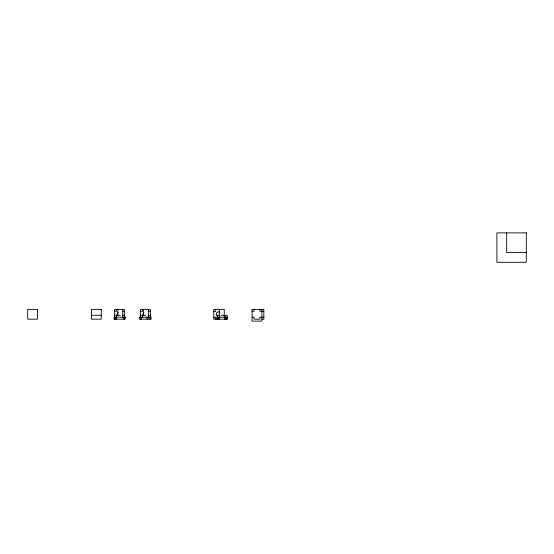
<?xml version="1.0" encoding="UTF-8"?>
<svg xmlns="http://www.w3.org/2000/svg" width="554" height="554" viewBox="0 0 554 554"><rect width="100%" height="100%" fill="white"/><g stroke="black" fill="none" stroke-linecap="round" stroke-linejoin="round"><path stroke-width="0.83" d="M526.3 252.486L506.688 252.486L506.688 232.874M114.609 311.32L116.569 311.32L116.569 309.361M122.448 311.32L124.415 311.32M140.591 311.32L142.551 311.32L142.551 309.361M150.397 311.32L148.437 311.32L148.437 309.361M213.747 311.32L215.707 311.32L215.707 309.361M252.07 311.32L254.03 311.32L254.03 309.361M263.836 311.32L259.916 311.32L259.916 309.361M91.465 315.247L101.271 315.247M114.609 315.247L116.569 315.247L116.569 319.166M117.448 315.247L120.391 315.247M122.448 315.247L124.415 315.247M140.591 315.247L145.591 315.247M150.397 315.247L148.437 315.247L148.437 317.207M219.336 315.247L217.376 315.247L217.376 317.601M220.907 315.247L223.851 315.247M213.747 317.207L215.707 317.207L215.707 319.166M252.07 317.207L254.03 317.207L254.03 319.166L259.916 319.166L259.916 317.207L263.836 317.207M261.876 319.166L263.836 319.166L263.836 309.361L252.07 309.361L252.07 321.126L261.876 321.126L261.876 309.361M227.182 319.166L227.182 315.247L225.222 315.247L225.222 317.207M226.69 317.207L226.69 319.166M225.319 317.207L225.319 319.166M224.73 317.207L224.73 319.166M224.238 317.207L224.238 309.361L213.747 309.361L213.747 319.166L227.278 319.166L227.278 317.207L216.884 317.207L216.884 319.166M219.432 317.207L219.432 319.166M219.336 309.361L219.336 317.207M218.844 317.207L218.844 319.166M217.473 317.207L217.473 319.166M150.397 319.166L150.397 309.361L140.591 309.361L140.591 319.166M149.026 317.207L149.026 319.166M148.534 309.361L148.534 317.207M147.066 317.207L147.066 319.166M143.631 309.361L143.631 315.635M142.551 315.247L142.551 317.207M141.18 317.207L141.18 319.166M124.415 319.166L124.415 309.361L114.609 309.361L114.609 319.166M123.826 317.207L123.826 319.166M122.746 309.361L122.746 317.207M117.843 309.361L117.843 315.635M115.391 317.207L115.391 319.166M117.773 315.995A2.451 2.451 0 0 1 118.286 312.137M143.375 315.489A2.451 2.451 0 0 1 143.763 312.532M217.424 316.389A2.451 2.451 0 0 1 216.524 313.038A2.451 2.451 0 0 1 219.876 312.137M526.3 232.874L496.883 232.874L496.883 262.291L526.3 262.291L526.3 232.874M37.506 309.361L27.7 309.361L27.7 319.166L37.506 319.166L37.506 309.361M101.271 309.361L91.465 309.361L91.465 319.166L101.271 319.166L101.271 309.361M125.197 317.207L114.02 317.207L114.02 319.166L125.197 319.166L125.197 317.207M150.986 317.207L139.22 317.207L139.22 319.166L150.986 319.166L150.986 317.207"/></g></svg>
